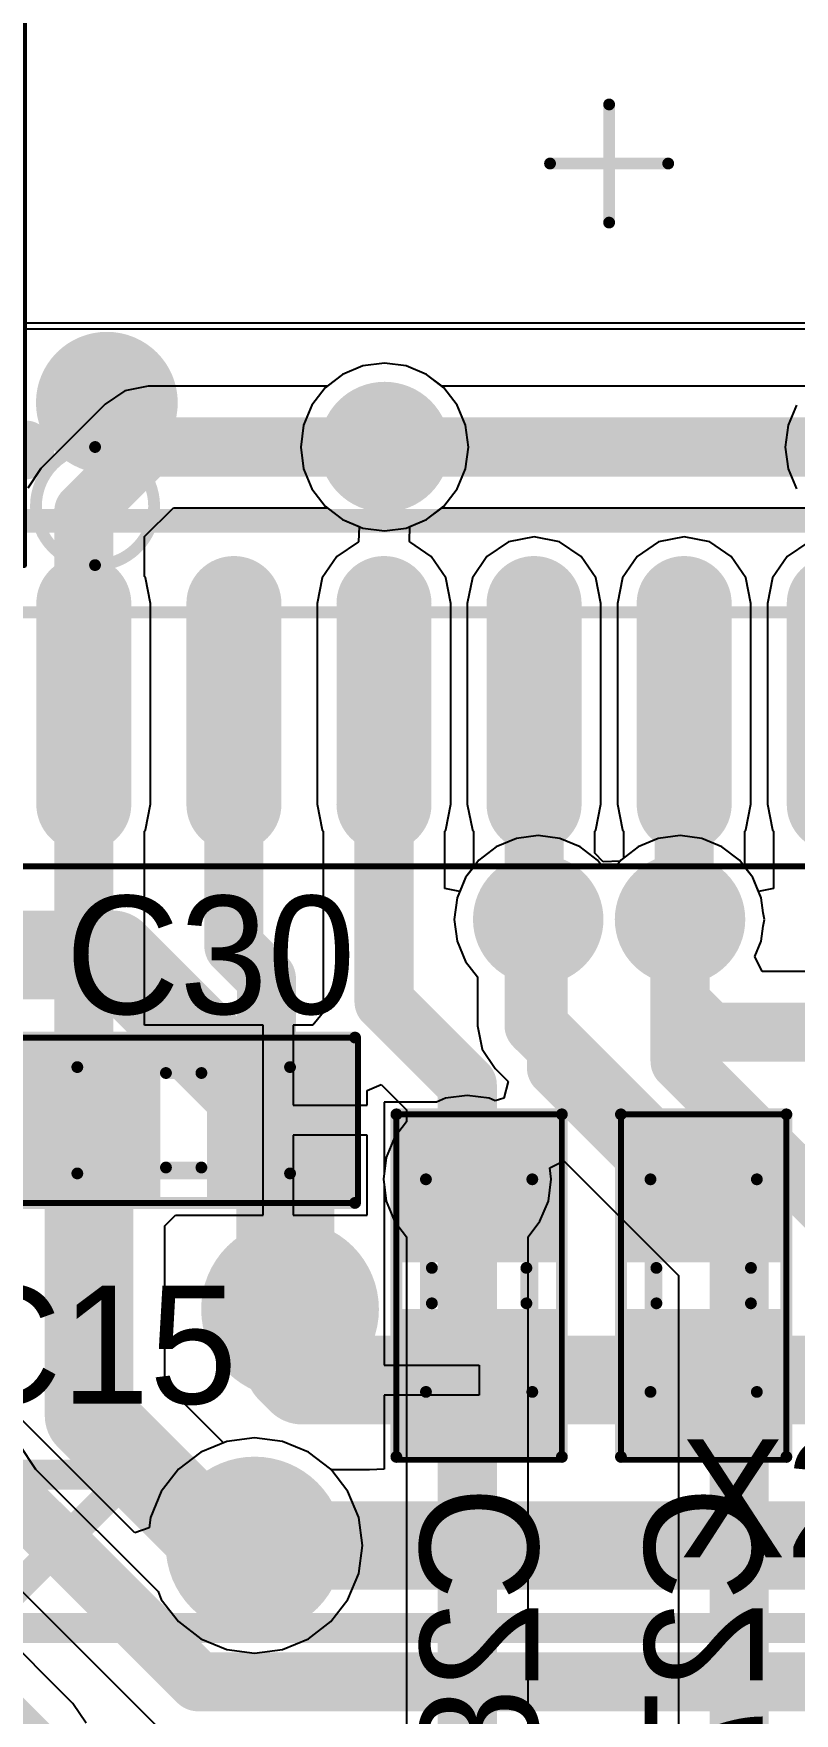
# Model space of a CAD drawing. Header units: millimetres. Extents: x 29.9 to 75.1, y 29.9 to 100.1.
# Drawn here: x 41.33 to 47.77, y 38.28 to 52.5 of the extents above; entities that cross this region are included whole.
import ezdxf

# ---------------------------------------------------------------- set-up
doc = ezdxf.new("R2010")
doc.units = ezdxf.units.MM
for name, color, linetype in [('BottomLayer', 5, 'Continuous'), ('BottomOverlay', 54, 'Continuous'), ('BottomPaste', 16, 'Continuous'), ('BottomSolder', 6, 'Continuous'), ('Mechanical13', 56, 'Continuous'), ('Mechanical15', 56, 'Continuous'), ('MultiLayer', 9, 'Continuous'), ('TopLayer', 1, 'Continuous'), ('TopOverlay', 2, 'Continuous'), ('TopPaste', 8, 'Continuous'), ('TopSolder', 216, 'Continuous'), ('ViaHoleLayer', 16, 'Continuous')]:
    doc.layers.add(name, color=color, linetype=linetype)

# ---------------------------------------------------------------- blocks, each defined once
blk = doc.blocks.new('ADI_RW_16_N_1257')
at = {"layer": 'Mechanical13', "const_width": 0.1}
blk.add_lwpolyline([(-3.8, 5.25), (-3.8, -5.25)], dxfattribs=at)
at = {"layer": 'Mechanical13'}
for points, const_width in [([(-2.4, 4.35, 1), (-3.4, 4.35, 1)], 0.1), ([(-3.425, 4.35, 1), (-3.375, 4.35, 1)], 0.05), ([(-2.425, 4.35, 1), (-2.375, 4.35, 1)], 0.05)]:
    blk.add_lwpolyline(points, format="xyb", close=True, dxfattribs=dict(at, const_width=const_width))
at = {"layer": 'Mechanical15'}
for points, const_width in [([(-5.95, 5.5), (-5.95, -5.5)], 0.05), ([(0, 0.5), (0, -0.5)], 0.1), ([(-0.5, 0), (0.5, 0)], 0.1)]:
    blk.add_lwpolyline(points, dxfattribs=dict(at, const_width=const_width))
at = {"layer": 'Mechanical15', "const_width": 0.05}
for points in [[(-0.025, 0.5, 1), (0.025, 0.5, 1)], [(-0.525, 0, 1), (-0.475, 0, 1)], [(0.475, 0, 1), (0.525, 0, 1)], [(-0.025, -0.5, 1), (0.025, -0.5, 1)]]:
    blk.add_lwpolyline(points, format="xyb", close=True, dxfattribs=at)
at = {"layer": 'TopLayer', "const_width": 0.6}
for points in [[(-5.425, 4.445), (-3.725, 4.445)], [(-5.425, 3.175), (-3.725, 3.175)], [(-5.425, 1.905), (-3.725, 1.905)], [(-5.425, 0.635), (-3.725, 0.635)], [(-5.425, -0.635), (-3.725, -0.635)]]:
    blk.add_lwpolyline(points, dxfattribs=at)
at = {"layer": 'TopLayer', "const_width": 0.3}
for points in [[(-5.575, 4.445, 1), (-5.275, 4.445, 1)], [(-3.875, 4.445, 1), (-3.575, 4.445, 1)], [(-5.575, 3.175, 1), (-5.275, 3.175, 1)], [(-3.875, 3.175, 1), (-3.575, 3.175, 1)], [(-5.575, 1.905, 1), (-5.275, 1.905, 1)], [(-3.875, 1.905, 1), (-3.575, 1.905, 1)], [(-5.575, 0.635, 1), (-5.275, 0.635, 1)], [(-3.875, 0.635, 1), (-3.575, 0.635, 1)], [(-5.575, -0.635, 1), (-5.275, -0.635, 1)], [(-3.875, -0.635, 1), (-3.575, -0.635, 1)]]:
    blk.add_lwpolyline(points, format="xyb", close=True, dxfattribs=at)
at = {"layer": 'TopOverlay', "const_width": 0.2}
blk.add_lwpolyline([(-3.025, 5.25), (-3.025, -5.25)], dxfattribs=at)
at = {"layer": 'TopOverlay'}
for points, const_width in [([(-1.725, 4.25, 1), (-2.325, 4.25, 1)], 0.6), ([(-2.475, 4.25, 1), (-2.175, 4.25, 1)], 0.3), ([(-1.875, 4.25, 1), (-1.575, 4.25, 1)], 0.3)]:
    blk.add_lwpolyline(points, format="xyb", close=True, dxfattribs=dict(at, const_width=const_width))
at = {"layer": 'TopPaste', "const_width": 0.6}
for points in [[(-5.425, 4.445), (-3.725, 4.445)], [(-5.425, 3.175), (-3.725, 3.175)], [(-5.425, 1.905), (-3.725, 1.905)], [(-5.425, 0.635), (-3.725, 0.635)], [(-5.425, -0.635), (-3.725, -0.635)]]:
    blk.add_lwpolyline(points, dxfattribs=at)
at = {"layer": 'TopPaste', "const_width": 0.3}
for points in [[(-5.575, 4.445, 1), (-5.275, 4.445, 1)], [(-3.875, 4.445, 1), (-3.575, 4.445, 1)], [(-5.575, 3.175, 1), (-5.275, 3.175, 1)], [(-3.875, 3.175, 1), (-3.575, 3.175, 1)], [(-5.575, 1.905, 1), (-5.275, 1.905, 1)], [(-3.875, 1.905, 1), (-3.575, 1.905, 1)], [(-5.575, 0.635, 1), (-5.275, 0.635, 1)], [(-3.875, 0.635, 1), (-3.575, 0.635, 1)], [(-5.575, -0.635, 1), (-5.275, -0.635, 1)], [(-3.875, -0.635, 1), (-3.575, -0.635, 1)]]:
    blk.add_lwpolyline(points, format="xyb", close=True, dxfattribs=at)
at = {"layer": 'TopSolder', "const_width": 0.803}
for points in [[(-5.425, 4.445), (-3.725, 4.445)], [(-5.425, 3.175), (-3.725, 3.175)], [(-5.425, 1.905), (-3.725, 1.905)], [(-5.425, 0.635), (-3.725, 0.635)], [(-5.425, -0.635), (-3.725, -0.635)], [(-5.425, -1.905), (-3.725, -1.905)]]:
    blk.add_lwpolyline(points, dxfattribs=at)
at = {"layer": 'TopSolder', "const_width": 0.402}
for points in [[(-5.626, 4.445, 1), (-5.224, 4.445, 1)], [(-3.926, 4.445, 1), (-3.524, 4.445, 1)], [(-5.626, 3.175, 1), (-5.224, 3.175, 1)], [(-3.926, 3.175, 1), (-3.524, 3.175, 1)], [(-5.626, 1.905, 1), (-5.224, 1.905, 1)], [(-3.926, 1.905, 1), (-3.524, 1.905, 1)], [(-5.626, 0.635, 1), (-5.224, 0.635, 1)], [(-3.926, 0.635, 1), (-3.524, 0.635, 1)], [(-5.626, -0.635, 1), (-5.224, -0.635, 1)], [(-3.926, -0.635, 1), (-3.524, -0.635, 1)], [(-5.626, -1.905, 1), (-5.224, -1.905, 1)], [(-3.926, -1.905, 1), (-3.524, -1.905, 1)]]:
    blk.add_lwpolyline(points, format="xyb", close=True, dxfattribs=at)
blk = doc.blocks.new('SOIC_8_B_1258')
at = {"layer": 'BottomLayer', "const_width": 0.6}
for points in [[(-2.25, 1.905), (-3.2, 1.905)], [(3.2, 1.905), (2.25, 1.905)], [(-2.25, 0.635), (-3.2, 0.635)], [(3.2, 0.635), (2.25, 0.635)], [(-2.25, -0.635), (-3.2, -0.635)], [(3.2, -0.635), (2.25, -0.635)], [(3.2, -1.905), (2.25, -1.905)]]:
    blk.add_lwpolyline(points, dxfattribs=at)
at = {"layer": 'BottomLayer', "const_width": 0.3}
for points in [[(-3.35, 1.905, 1), (-3.05, 1.905, 1)], [(-2.4, 1.905, 1), (-2.1, 1.905, 1)], [(2.1, 1.905, 1), (2.4, 1.905, 1)], [(3.05, 1.905, 1), (3.35, 1.905, 1)], [(-3.35, 0.635, 1), (-3.05, 0.635, 1)], [(-2.4, 0.635, 1), (-2.1, 0.635, 1)], [(2.1, 0.635, 1), (2.4, 0.635, 1)], [(3.05, 0.635, 1), (3.35, 0.635, 1)], [(-3.35, -0.635, 1), (-3.05, -0.635, 1)], [(-2.4, -0.635, 1), (-2.1, -0.635, 1)], [(2.1, -0.635, 1), (2.4, -0.635, 1)], [(3.05, -0.635, 1), (3.35, -0.635, 1)], [(2.1, -1.905, 1), (2.4, -1.905, 1)], [(3.05, -1.905, 1), (3.35, -1.905, 1)]]:
    blk.add_lwpolyline(points, format="xyb", close=True, dxfattribs=at)
at = {"layer": 'BottomLayer'}
blk.add_solid([(-3.5, -1.605), (-3.5, -2.205), (-1.95, -1.605), (-1.95, -2.205)], dxfattribs=at)
at = {"layer": 'BottomOverlay', "const_width": 0.2}
for points in [[(-1.6, 2.5), (-1.6, -2.5)], [(-1.6, 2.5), (1.6, 2.5)], [(1.6, 2.5), (1.6, -2.5)], [(-1.6, -2.5), (1.6, -2.5)]]:
    blk.add_lwpolyline(points, dxfattribs=at)
at = {"layer": 'BottomOverlay'}
for points, const_width in [([(-1.65, 2.5, 1), (-1.55, 2.5, 1)], 0.1), ([(-1.65, 2.5, 1), (-1.55, 2.5, 1)], 0.1), ([(1.55, 2.5, 1), (1.65, 2.5, 1)], 0.1), ([(1.55, 2.5, 1), (1.65, 2.5, 1)], 0.1), ([(-0.3, -1.5, 1), (-0.9, -1.5, 1)], 0.6), ([(-1.05, -1.5, 1), (-0.75, -1.5, 1)], 0.3), ([(-0.45, -1.5, 1), (-0.15, -1.5, 1)], 0.3), ([(-1.65, -2.5, 1), (-1.55, -2.5, 1)], 0.1), ([(-1.65, -2.5, 1), (-1.55, -2.5, 1)], 0.1), ([(1.55, -2.5, 1), (1.65, -2.5, 1)], 0.1), ([(1.55, -2.5, 1), (1.65, -2.5, 1)], 0.1), ([(-2.6, -2.755, 1), (-2.85, -2.755, 1)], 0.25), ([(-2.913, -2.755, 1), (-2.788, -2.755, 1)], 0.125), ([(-2.662, -2.755, 1), (-2.538, -2.755, 1)], 0.125)]:
    blk.add_lwpolyline(points, format="xyb", close=True, dxfattribs=dict(at, const_width=const_width))
at = {"layer": 'BottomPaste', "const_width": 0.6}
for points in [[(-2.25, 1.905), (-3.2, 1.905)], [(3.2, 1.905), (2.25, 1.905)], [(-2.25, 0.635), (-3.2, 0.635)], [(3.2, 0.635), (2.25, 0.635)], [(-2.25, -0.635), (-3.2, -0.635)], [(3.2, -0.635), (2.25, -0.635)], [(3.2, -1.905), (2.25, -1.905)]]:
    blk.add_lwpolyline(points, dxfattribs=at)
at = {"layer": 'BottomPaste', "const_width": 0.3}
for points in [[(-3.35, 1.905, 1), (-3.05, 1.905, 1)], [(-2.4, 1.905, 1), (-2.1, 1.905, 1)], [(2.1, 1.905, 1), (2.4, 1.905, 1)], [(3.05, 1.905, 1), (3.35, 1.905, 1)], [(-3.35, 0.635, 1), (-3.05, 0.635, 1)], [(-2.4, 0.635, 1), (-2.1, 0.635, 1)], [(2.1, 0.635, 1), (2.4, 0.635, 1)], [(3.05, 0.635, 1), (3.35, 0.635, 1)], [(-3.35, -0.635, 1), (-3.05, -0.635, 1)], [(-2.4, -0.635, 1), (-2.1, -0.635, 1)], [(2.1, -0.635, 1), (2.4, -0.635, 1)], [(3.05, -0.635, 1), (3.35, -0.635, 1)], [(2.1, -1.905, 1), (2.4, -1.905, 1)], [(3.05, -1.905, 1), (3.35, -1.905, 1)]]:
    blk.add_lwpolyline(points, format="xyb", close=True, dxfattribs=at)
at = {"layer": 'BottomPaste'}
blk.add_solid([(-3.5, -1.605), (-3.5, -2.205), (-1.95, -1.605), (-1.95, -2.205)], dxfattribs=at)
at = {"layer": 'BottomSolder', "const_width": 0.803}
for points in [[(-2.25, 1.905), (-3.2, 1.905)], [(3.2, 1.905), (2.25, 1.905)], [(-2.25, 0.635), (-3.2, 0.635)], [(3.2, 0.635), (2.25, 0.635)], [(-2.25, -0.635), (-3.2, -0.635)], [(3.2, -0.635), (2.25, -0.635)], [(3.2, -1.905), (2.25, -1.905)]]:
    blk.add_lwpolyline(points, dxfattribs=at)
at = {"layer": 'BottomSolder', "const_width": 0.402}
for points in [[(-3.401, 1.905, 1), (-2.999, 1.905, 1)], [(-2.451, 1.905, 1), (-2.049, 1.905, 1)], [(2.049, 1.905, 1), (2.451, 1.905, 1)], [(2.999, 1.905, 1), (3.401, 1.905, 1)], [(-3.401, 0.635, 1), (-2.999, 0.635, 1)], [(-2.451, 0.635, 1), (-2.049, 0.635, 1)], [(2.049, 0.635, 1), (2.451, 0.635, 1)], [(2.999, 0.635, 1), (3.401, 0.635, 1)], [(-3.401, -0.635, 1), (-2.999, -0.635, 1)], [(-2.451, -0.635, 1), (-2.049, -0.635, 1)], [(2.049, -0.635, 1), (2.451, -0.635, 1)], [(2.999, -0.635, 1), (3.401, -0.635, 1)], [(2.049, -1.905, 1), (2.451, -1.905, 1)], [(2.999, -1.905, 1), (3.401, -1.905, 1)]]:
    blk.add_lwpolyline(points, format="xyb", close=True, dxfattribs=at)
at = {"layer": 'BottomSolder'}
blk.add_solid([(-3.602, -1.503), (-3.602, -2.307), (-1.848, -1.503), (-1.848, -2.307)], dxfattribs=at)
at = {"layer": 'Mechanical13', "const_width": 0.1}
for points in [[(-2, 2.5), (-2, -2.5)], [(-2, 2.5), (2, 2.5)], [(2, 2.5), (2, -2.5)], [(-2, -2.5), (2, -2.5)]]:
    blk.add_lwpolyline(points, dxfattribs=at)
at = {"layer": 'Mechanical13'}
for points, const_width in [([(-2.025, 2.5, 1), (-1.975, 2.5, 1)], 0.05), ([(-2.025, 2.5, 1), (-1.975, 2.5, 1)], 0.05), ([(1.975, 2.5, 1), (2.025, 2.5, 1)], 0.05), ([(1.975, 2.5, 1), (2.025, 2.5, 1)], 0.05), ([(-0.6, -1.6, 1), (-1.6, -1.6, 1)], 0.1), ([(-1.625, -1.6, 1), (-1.575, -1.6, 1)], 0.05), ([(-0.625, -1.6, 1), (-0.575, -1.6, 1)], 0.05), ([(-2.025, -2.5, 1), (-1.975, -2.5, 1)], 0.05), ([(-2.025, -2.5, 1), (-1.975, -2.5, 1)], 0.05), ([(1.975, -2.5, 1), (2.025, -2.5, 1)], 0.05), ([(1.975, -2.5, 1), (2.025, -2.5, 1)], 0.05)]:
    blk.add_lwpolyline(points, format="xyb", close=True, dxfattribs=dict(at, const_width=const_width))
at = {"layer": 'Mechanical15'}
for points, const_width in [([(-3.7, 2.75), (-3.7, -2.75)], 0.05), ([(-3.7, 2.75), (3.7, 2.75)], 0.05), ([(3.7, 2.75), (3.7, -2.75)], 0.05), ([(0, 0.5), (0, -0.5)], 0.1), ([(-0.5, 0), (0.5, 0)], 0.1), ([(-3.7, -2.75), (3.7, -2.75)], 0.05)]:
    blk.add_lwpolyline(points, dxfattribs=dict(at, const_width=const_width))
for points, const_width in [([(-3.712, 2.75, 1), (-3.688, 2.75, 1)], 0.025), ([(-3.712, 2.75, 1), (-3.688, 2.75, 1)], 0.025), ([(3.688, 2.75, 1), (3.712, 2.75, 1)], 0.025), ([(3.688, 2.75, 1), (3.712, 2.75, 1)], 0.025), ([(-0.025, 0.5, 1), (0.025, 0.5, 1)], 0.05), ([(-0.525, 0, 1), (-0.475, 0, 1)], 0.05), ([(0.475, 0, 1), (0.525, 0, 1)], 0.05), ([(-0.025, -0.5, 1), (0.025, -0.5, 1)], 0.05), ([(-3.712, -2.75, 1), (-3.688, -2.75, 1)], 0.025), ([(-3.712, -2.75, 1), (-3.688, -2.75, 1)], 0.025), ([(3.688, -2.75, 1), (3.712, -2.75, 1)], 0.025), ([(3.688, -2.75, 1), (3.712, -2.75, 1)], 0.025)]:
    blk.add_lwpolyline(points, format="xyb", close=True, dxfattribs=dict(at, const_width=const_width))
blk = doc.blocks.new('SMD_C_0603_1280')
at = {"layer": 'Mechanical13', "const_width": 0.1}
for points in [[(0.9, 0.45), (-0.9, 0.45)], [(-0.9, 0.45), (-0.9, -0.45)], [(0.9, 0.45), (0.9, -0.45)], [(0.9, -0.45), (-0.9, -0.45)]]:
    blk.add_lwpolyline(points, dxfattribs=at)
at = {"layer": 'Mechanical13', "const_width": 0.05}
for points in [[(-0.925, 0.45, 1), (-0.875, 0.45, 1)], [(-0.925, 0.45, 1), (-0.875, 0.45, 1)], [(0.875, 0.45, 1), (0.925, 0.45, 1)], [(0.875, 0.45, 1), (0.925, 0.45, 1)], [(-0.925, -0.45, 1), (-0.875, -0.45, 1)], [(-0.925, -0.45, 1), (-0.875, -0.45, 1)], [(0.875, -0.45, 1), (0.925, -0.45, 1)], [(0.875, -0.45, 1), (0.925, -0.45, 1)]]:
    blk.add_lwpolyline(points, format="xyb", close=True, dxfattribs=at)
at = {"layer": 'Mechanical15', "const_width": 0.05}
for points in [[(1.45, 0.7), (-1.475, 0.7)], [(-1.475, 0.7), (-1.475, -0.7)], [(1.45, 0.7), (1.45, -0.7)], [(1.45, -0.7), (-1.475, -0.7)]]:
    blk.add_lwpolyline(points, dxfattribs=at)
at = {"layer": 'Mechanical15', "const_width": 0.025}
for points in [[(-1.488, 0.7, 1), (-1.463, 0.7, 1)], [(-1.488, 0.7, 1), (-1.463, 0.7, 1)], [(1.438, 0.7, 1), (1.462, 0.7, 1)], [(1.438, 0.7, 1), (1.462, 0.7, 1)], [(-1.488, -0.7, 1), (-1.463, -0.7, 1)], [(-1.488, -0.7, 1), (-1.463, -0.7, 1)], [(1.438, -0.7, 1), (1.462, -0.7, 1)], [(1.438, -0.7, 1), (1.462, -0.7, 1)]]:
    blk.add_lwpolyline(points, format="xyb", close=True, dxfattribs=at)
at = {"layer": 'TopLayer'}
for points in [[(-0.3, -0.55), (-0.3, 0.55), (-1.3, -0.55), (-1.3, 0.55)], [(1.3, -0.55), (1.3, 0.55), (0.3, -0.55), (0.3, 0.55)]]:
    blk.add_solid(points, dxfattribs=at)
at = {"layer": 'TopOverlay', "const_width": 0.1}
for points in [[(1.45, 0.7), (-1.45, 0.7)], [(-1.45, 0.7), (-1.45, -0.7)], [(1.45, 0.7), (1.45, -0.7)], [(0.15, 0.4), (-0.15, 0.4)], [(0.15, -0.4), (-0.15, -0.4)], [(1.45, -0.7), (-1.45, -0.7)]]:
    blk.add_lwpolyline(points, dxfattribs=at)
at = {"layer": 'TopOverlay', "const_width": 0.05}
for points in [[(-1.475, 0.7, 1), (-1.425, 0.7, 1)], [(-1.475, 0.7, 1), (-1.425, 0.7, 1)], [(1.425, 0.7, 1), (1.475, 0.7, 1)], [(1.425, 0.7, 1), (1.475, 0.7, 1)], [(-0.175, 0.4, 1), (-0.125, 0.4, 1)], [(0.125, 0.4, 1), (0.175, 0.4, 1)], [(-0.175, -0.4, 1), (-0.125, -0.4, 1)], [(0.125, -0.4, 1), (0.175, -0.4, 1)], [(-1.475, -0.7, 1), (-1.425, -0.7, 1)], [(-1.475, -0.7, 1), (-1.425, -0.7, 1)], [(1.425, -0.7, 1), (1.475, -0.7, 1)], [(1.425, -0.7, 1), (1.475, -0.7, 1)]]:
    blk.add_lwpolyline(points, format="xyb", close=True, dxfattribs=at)
at = {"layer": 'TopPaste'}
for points in [[(-0.3, -0.55), (-0.3, 0.55), (-1.3, -0.55), (-1.3, 0.55)], [(1.3, -0.55), (1.3, 0.55), (0.3, -0.55), (0.3, 0.55)]]:
    blk.add_solid(points, dxfattribs=at)
at = {"layer": 'TopSolder'}
for points in [[(-0.198, -0.652), (-0.198, 0.652), (-1.402, -0.652), (-1.402, 0.652)], [(1.402, -0.652), (1.402, 0.652), (0.198, -0.652), (0.198, 0.652)]]:
    blk.add_solid(points, dxfattribs=at)
blk = doc.blocks.new('SMD_C_0603_B_1282')
at = {"layer": 'BottomLayer'}
for points in [[(-1.3, 0.55), (-1.3, -0.55), (-0.3, 0.55), (-0.3, -0.55)], [(0.3, 0.55), (0.3, -0.55), (1.3, 0.55), (1.3, -0.55)]]:
    blk.add_solid(points, dxfattribs=at)
at = {"layer": 'BottomOverlay', "const_width": 0.1}
for points in [[(-1.45, 0.7), (1.45, 0.7)], [(-1.45, 0.7), (-1.45, -0.7)], [(1.45, 0.7), (1.45, -0.7)], [(-0.15, 0.4), (0.15, 0.4)], [(-0.15, -0.4), (0.15, -0.4)], [(-1.45, -0.7), (1.45, -0.7)]]:
    blk.add_lwpolyline(points, dxfattribs=at)
at = {"layer": 'BottomOverlay', "const_width": 0.05}
for points in [[(-1.475, 0.7, 1), (-1.425, 0.7, 1)], [(-1.475, 0.7, 1), (-1.425, 0.7, 1)], [(1.425, 0.7, 1), (1.475, 0.7, 1)], [(1.425, 0.7, 1), (1.475, 0.7, 1)], [(-0.175, 0.4, 1), (-0.125, 0.4, 1)], [(0.125, 0.4, 1), (0.175, 0.4, 1)], [(-0.175, -0.4, 1), (-0.125, -0.4, 1)], [(0.125, -0.4, 1), (0.175, -0.4, 1)], [(-1.475, -0.7, 1), (-1.425, -0.7, 1)], [(-1.475, -0.7, 1), (-1.425, -0.7, 1)], [(1.425, -0.7, 1), (1.475, -0.7, 1)], [(1.425, -0.7, 1), (1.475, -0.7, 1)]]:
    blk.add_lwpolyline(points, format="xyb", close=True, dxfattribs=at)
at = {"layer": 'BottomPaste'}
for points in [[(-1.3, 0.55), (-1.3, -0.55), (-0.3, 0.55), (-0.3, -0.55)], [(0.3, 0.55), (0.3, -0.55), (1.3, 0.55), (1.3, -0.55)]]:
    blk.add_solid(points, dxfattribs=at)
at = {"layer": 'BottomSolder'}
for points in [[(-1.402, 0.652), (-1.402, -0.652), (-0.198, 0.652), (-0.198, -0.652)], [(0.198, 0.652), (0.198, -0.652), (1.402, 0.652), (1.402, -0.652)]]:
    blk.add_solid(points, dxfattribs=at)
at = {"layer": 'Mechanical13', "const_width": 0.1}
for points in [[(-0.9, 0.45), (0.9, 0.45)], [(-0.9, 0.45), (-0.9, -0.45)], [(0.9, 0.45), (0.9, -0.45)], [(-0.9, -0.45), (0.9, -0.45)]]:
    blk.add_lwpolyline(points, dxfattribs=at)
at = {"layer": 'Mechanical13', "const_width": 0.05}
for points in [[(-0.925, 0.45, 1), (-0.875, 0.45, 1)], [(-0.925, 0.45, 1), (-0.875, 0.45, 1)], [(0.875, 0.45, 1), (0.925, 0.45, 1)], [(0.875, 0.45, 1), (0.925, 0.45, 1)], [(-0.925, -0.45, 1), (-0.875, -0.45, 1)], [(-0.925, -0.45, 1), (-0.875, -0.45, 1)], [(0.875, -0.45, 1), (0.925, -0.45, 1)], [(0.875, -0.45, 1), (0.925, -0.45, 1)]]:
    blk.add_lwpolyline(points, format="xyb", close=True, dxfattribs=at)
at = {"layer": 'Mechanical15', "const_width": 0.05}
for points in [[(-1.475, 0.7), (1.45, 0.7)], [(-1.475, 0.7), (-1.475, -0.7)], [(1.45, 0.7), (1.45, -0.7)], [(-1.475, -0.7), (1.45, -0.7)]]:
    blk.add_lwpolyline(points, dxfattribs=at)
at = {"layer": 'Mechanical15', "const_width": 0.025}
for points in [[(-1.488, 0.7, 1), (-1.463, 0.7, 1)], [(-1.488, 0.7, 1), (-1.463, 0.7, 1)], [(1.438, 0.7, 1), (1.462, 0.7, 1)], [(1.438, 0.7, 1), (1.462, 0.7, 1)], [(-1.488, -0.7, 1), (-1.463, -0.7, 1)], [(-1.488, -0.7, 1), (-1.463, -0.7, 1)], [(1.438, -0.7, 1), (1.462, -0.7, 1)], [(1.438, -0.7, 1), (1.462, -0.7, 1)]]:
    blk.add_lwpolyline(points, format="xyb", close=True, dxfattribs=at)
blk = doc.blocks.new('SMD_C_0603_B_1283')
at = {"layer": 'BottomLayer'}
for points in [[(-1.3, 0.55), (-1.3, -0.55), (-0.3, 0.55), (-0.3, -0.55)], [(0.3, 0.55), (0.3, -0.55), (1.3, 0.55), (1.3, -0.55)]]:
    blk.add_solid(points, dxfattribs=at)
at = {"layer": 'BottomOverlay', "const_width": 0.1}
for points in [[(-1.45, 0.7), (1.45, 0.7)], [(-1.45, 0.7), (-1.45, -0.7)], [(1.45, 0.7), (1.45, -0.7)], [(-0.15, 0.4), (0.15, 0.4)], [(-0.15, -0.4), (0.15, -0.4)], [(-1.45, -0.7), (1.45, -0.7)]]:
    blk.add_lwpolyline(points, dxfattribs=at)
at = {"layer": 'BottomOverlay', "const_width": 0.05}
for points in [[(-1.475, 0.7, 1), (-1.425, 0.7, 1)], [(-1.475, 0.7, 1), (-1.425, 0.7, 1)], [(1.425, 0.7, 1), (1.475, 0.7, 1)], [(1.425, 0.7, 1), (1.475, 0.7, 1)], [(-0.175, 0.4, 1), (-0.125, 0.4, 1)], [(0.125, 0.4, 1), (0.175, 0.4, 1)], [(-0.175, -0.4, 1), (-0.125, -0.4, 1)], [(0.125, -0.4, 1), (0.175, -0.4, 1)], [(-1.475, -0.7, 1), (-1.425, -0.7, 1)], [(-1.475, -0.7, 1), (-1.425, -0.7, 1)], [(1.425, -0.7, 1), (1.475, -0.7, 1)], [(1.425, -0.7, 1), (1.475, -0.7, 1)]]:
    blk.add_lwpolyline(points, format="xyb", close=True, dxfattribs=at)
at = {"layer": 'BottomPaste'}
for points in [[(-1.3, 0.55), (-1.3, -0.55), (-0.3, 0.55), (-0.3, -0.55)], [(0.3, 0.55), (0.3, -0.55), (1.3, 0.55), (1.3, -0.55)]]:
    blk.add_solid(points, dxfattribs=at)
at = {"layer": 'BottomSolder'}
for points in [[(-1.402, 0.652), (-1.402, -0.652), (-0.198, 0.652), (-0.198, -0.652)], [(0.198, 0.652), (0.198, -0.652), (1.402, 0.652), (1.402, -0.652)]]:
    blk.add_solid(points, dxfattribs=at)
at = {"layer": 'Mechanical13', "const_width": 0.1}
for points in [[(-0.9, 0.45), (0.9, 0.45)], [(-0.9, 0.45), (-0.9, -0.45)], [(0.9, 0.45), (0.9, -0.45)], [(-0.9, -0.45), (0.9, -0.45)]]:
    blk.add_lwpolyline(points, dxfattribs=at)
at = {"layer": 'Mechanical13', "const_width": 0.05}
for points in [[(-0.925, 0.45, 1), (-0.875, 0.45, 1)], [(-0.925, 0.45, 1), (-0.875, 0.45, 1)], [(0.875, 0.45, 1), (0.925, 0.45, 1)], [(0.875, 0.45, 1), (0.925, 0.45, 1)], [(-0.925, -0.45, 1), (-0.875, -0.45, 1)], [(-0.925, -0.45, 1), (-0.875, -0.45, 1)], [(0.875, -0.45, 1), (0.925, -0.45, 1)], [(0.875, -0.45, 1), (0.925, -0.45, 1)]]:
    blk.add_lwpolyline(points, format="xyb", close=True, dxfattribs=at)
at = {"layer": 'Mechanical15', "const_width": 0.05}
for points in [[(-1.475, 0.7), (1.45, 0.7)], [(-1.475, 0.7), (-1.475, -0.7)], [(1.45, 0.7), (1.45, -0.7)], [(-1.475, -0.7), (1.45, -0.7)]]:
    blk.add_lwpolyline(points, dxfattribs=at)
at = {"layer": 'Mechanical15', "const_width": 0.025}
for points in [[(-1.488, 0.7, 1), (-1.463, 0.7, 1)], [(-1.488, 0.7, 1), (-1.463, 0.7, 1)], [(1.438, 0.7, 1), (1.462, 0.7, 1)], [(1.438, 0.7, 1), (1.462, 0.7, 1)], [(-1.488, -0.7, 1), (-1.463, -0.7, 1)], [(-1.488, -0.7, 1), (-1.463, -0.7, 1)], [(1.438, -0.7, 1), (1.462, -0.7, 1)], [(1.438, -0.7, 1), (1.462, -0.7, 1)]]:
    blk.add_lwpolyline(points, format="xyb", close=True, dxfattribs=at)
blk = doc.blocks.new('53313_1265_1309')
at = {"layer": 'TopOverlay', "const_width": 0.254}
for points in [[(-1.15, 4.3), (0.85, 4.3)], [(-0.15, 3.3), (0.85, 4.3)], [(-3.75, 3), (13.75, 3)]]:
    blk.add_lwpolyline(points, dxfattribs=at)
at = {"layer": 'TopOverlay', "const_width": 0.127}
blk.add_lwpolyline([(0.786, 4.3, 1), (0.913, 4.3, 1)], format="xyb", close=True, dxfattribs=at)
blk.add_lwpolyline([(0.786, 4.3, 1), (0.913, 4.3, 1)], format="xyb", close=True, dxfattribs=at)

msp = doc.modelspace()

# ---------------------------------------------------------------- linework, layer by layer
at = {"layer": 'BottomLayer'}
for p, q in [((41.067, 50.05), (57.4, 50.05)), ((44.116, 49.686), (43.945, 49.615)), ((44.3, 49.71), (44.116, 49.686)), ((44.484, 49.686), (44.3, 49.71)), ((44.655, 49.615), (44.484, 49.686)), ((43.798, 49.502), (43.685, 49.355)), ((43.945, 49.615), (43.798, 49.502)), ((44.787, 49.514), (44.655, 49.615)), ((47.913, 49.514), (44.787, 49.514)), ((43.685, 49.355), (43.614, 49.184)), ((43.614, 49.184), (43.59, 49)), ((43.59, 49), (43.614, 48.816)), ((43.614, 48.816), (43.685, 48.645)), ((43.685, 48.645), (43.798, 48.498)), ((43.798, 48.498), (43.945, 48.385)), ((43.945, 48.385), (44.116, 48.314)), ((44.484, 48.314), (44.655, 48.385)), ((44.655, 48.385), (44.787, 48.486)), ((44.787, 48.486), (47.913, 48.486)), ((44.116, 48.314), (44.3, 48.29)), ((44.3, 48.29), (44.484, 48.314)), ((45.416, 45.686), (45.245, 45.615)), ((45.6, 45.71), (45.416, 45.686)), ((45.784, 45.686), (45.6, 45.71)), ((45.955, 45.615), (45.784, 45.686)), ((46.616, 45.686), (46.445, 45.615)), ((46.8, 45.71), (46.616, 45.686)), ((46.984, 45.686), (46.8, 45.71)), ((47.155, 45.615), (46.984, 45.686)), ((45.245, 45.615), (45.098, 45.502)), ((46.102, 45.502), (45.955, 45.615)), ((46.445, 45.615), (46.298, 45.502)), ((47.302, 45.502), (47.155, 45.615)), ((45.098, 45.502), (44.985, 45.355)), ((46.136, 45.457), (46.102, 45.502)), ((46.264, 45.457), (46.136, 45.457)), ((46.298, 45.502), (46.264, 45.457)), ((47.415, 45.355), (47.302, 45.502)), ((44.985, 45.355), (44.914, 45.184)), ((47.486, 45.184), (47.415, 45.355)), ((44.914, 45.184), (44.89, 45)), ((47.503, 45.056), (47.486, 45.184)), ((44.89, 45), (44.914, 44.816)), ((47.486, 44.816), (47.503, 44.944)), ((47.514, 45), (47.503, 45.056)), ((47.503, 44.944), (47.514, 45)), ((44.914, 44.816), (44.985, 44.645)), ((47.432, 44.687), (47.486, 44.816)), ((47.496, 44.56), (47.432, 44.687)), ((44.985, 44.645), (45.086, 44.513)), ((48.154, 44.56), (47.496, 44.56)), ((45.086, 44.513), (45.086, 44.1)), ((45.086, 44.1), (45.125, 43.903)), ((45.125, 43.903), (45.237, 43.737)), ((45.237, 43.737), (45.347, 43.627)), ((45.347, 43.627), (45.308, 43.486)), ((44.739, 43.454), (44.296, 43.454)), ((44.296, 43.454), (44.296, 42.846)), ((44.816, 43.486), (44.739, 43.454)), ((45, 43.51), (44.816, 43.486)), ((45.184, 43.486), (45, 43.51)), ((45.236, 43.464), (45.184, 43.486)), ((45.308, 43.486), (45.236, 43.464)), ((44.296, 42.846), (44.29, 42.8)), ((44.29, 42.8), (44.296, 42.754)), ((44.296, 42.754), (44.296, 41.981)), ((42.187, 39.807), (39.631, 42.363)), ((44.296, 41.981), (44.296, 41.946)), ((44.296, 41.946), (44.296, 41.854)), ((44.296, 41.854), (44.296, 41.819)), ((44.296, 41.819), (44.296, 41.227)), ((39.055, 41.486), (42.359, 38.183)), ((41.663, 38.363), (38.668, 41.359)), ((44.296, 41.227), (45.1, 41.227)), ((45.1, 41.227), (45.1, 40.973)), ((45.1, 40.973), (44.296, 40.973)), ((44.296, 40.973), (44.296, 40.346)), ((42.964, 40.581), (42.744, 40.49)), ((43.2, 40.612), (42.964, 40.581)), ((43.436, 40.581), (43.2, 40.612)), ((43.656, 40.49), (43.436, 40.581)), ((42.744, 40.49), (42.555, 40.345)), ((43.845, 40.345), (43.656, 40.49)), ((42.555, 40.345), (42.41, 40.156)), ((43.847, 40.341), (43.845, 40.345)), ((44.171, 40.341), (43.847, 40.341)), ((44.296, 40.346), (44.171, 40.341)), ((42.41, 40.156), (42.319, 39.936)), ((42.308, 39.848), (42.187, 39.807)), ((42.319, 39.936), (42.308, 39.848)), ((41.775, 38.197), (41.663, 38.363))]:
    msp.add_line(p, q, dxfattribs=at)
for points, const_width in [([(44.075, 49, 1), (44.525, 49, 1)], 0.45), ([(44.175, 49, 1), (44.425, 49, 1)], 0.25), ([(45.375, 45, 1), (45.825, 45, 1)], 0.45), ([(46.575, 45, 1), (47.025, 45, 1)], 0.45), ([(45.475, 45, 1), (45.725, 45, 1)], 0.25), ([(46.675, 45, 1), (46.925, 45, 1)], 0.25), ([(46.675, 45, 1), (46.925, 45, 1)], 0.25), ([(46.875, 45, 1), (47.125, 45, 1)], 0.25), ([(41.812, 44.7, 1), (42.188, 44.7, 1)], 0.375), ([(41.812, 44.7, 1), (42.188, 44.7, 1)], 0.375), ([(46.675, 44.3, 1), (46.925, 44.3, 1)], 0.25), ([(46.675, 44.3, 1), (46.925, 44.3, 1)], 0.25), ([(45.475, 44.1, 1), (45.725, 44.1, 1)], 0.25), ([(45.475, 44.1, 1), (45.725, 44.1, 1)], 0.25), ([(46.929, 44.046, 1), (47.179, 44.046, 1)], 0.25), ([(46.929, 44.046, 1), (47.179, 44.046, 1)], 0.25), ([(43.234, 43.279, 1), (43.609, 43.279, 1)], 0.375), ([(43.234, 43.279, 1), (43.609, 43.279, 1)], 0.375), ([(44.775, 42.8, 1), (45.225, 42.8, 1)], 0.45), ([(46.875, 42.7, 1), (47.125, 42.7, 1)], 0.25), ([(43.175, 41.7, 1), (43.825, 41.7, 1)], 0.65), ([(43.234, 41.779, 1), (43.609, 41.779, 1)], 0.375), ([(43.234, 41.779, 1), (43.609, 41.779, 1)], 0.375), ([(43.313, 41.7, 1), (43.688, 41.7, 1)], 0.375), ([(43.313, 41.7, 1), (43.688, 41.7, 1)], 0.375), ([(43.313, 41.2, 1), (43.688, 41.2, 1)], 0.375), ([(43.313, 41.2, 1), (43.688, 41.2, 1)], 0.375), ([(43.413, 41.1, 1), (43.788, 41.1, 1)], 0.375), ([(43.413, 41.1, 1), (43.788, 41.1, 1)], 0.375), ([(44.913, 41.1, 1), (45.288, 41.1, 1)], 0.375), ([(44.913, 41.1, 1), (45.288, 41.1, 1)], 0.375), ([(46.812, 41.1, 1), (47.188, 41.1, 1)], 0.375), ([(46.812, 41.1, 1), (47.188, 41.1, 1)], 0.375), ([(42.875, 39.7, 1), (43.525, 39.7, 1)], 0.65), ([(43.012, 39.7, 1), (43.388, 39.7, 1)], 0.375), ([(42.597, 38.546, 1), (42.847, 38.546, 1)], 0.25), ([(42.597, 38.546, 1), (42.847, 38.546, 1)], 0.25)]:
    msp.add_lwpolyline(points, format="xyb", close=True, dxfattribs=dict(at, const_width=const_width))
for points, const_width in [([(44.3, 49), (48.4, 49)], 0.5), ([(45.6, 44.1), (45.6, 45)], 0.5), ([(46.8, 45), (47, 45)], 0.5), ([(46.8, 44.3), (46.8, 45)], 0.5), ([(38.1, 44.7), (42, 44.7)], 0.75), ([(42, 44.7), (43.421, 43.279)], 0.75), ([(46.8, 44.3), (47.054, 44.046)], 0.5), ([(45.6, 44.1), (47, 42.7)], 0.5), ([(47.054, 44.046), (48.154, 44.046)], 0.5), ([(43.421, 41.779), (43.421, 43.279)], 0.75), ([(39.268, 42), (42.722, 38.546)], 0.5), ([(43.421, 41.779), (43.5, 41.7)], 0.75), ([(43.5, 41.2), (43.5, 41.7)], 0.75), ([(43.5, 41.2), (43.6, 41.1)], 0.75), ([(43.6, 41.1), (45.1, 41.1)], 0.75), ([(45.1, 41.1), (47, 41.1)], 0.75), ([(47, 41.1), (48.9, 41.1)], 0.75), ([(38.3, 41), (41.3, 38)], 0.5), ([(43.2, 39.7), (53.7, 39.7)], 0.75), ([(42.722, 38.546), (51.154, 38.546)], 0.5)]:
    msp.add_lwpolyline(points, dxfattribs=dict(at, const_width=const_width))
at = {"layer": 'BottomSolder'}
for points, const_width in [([(44.024, 49, 1), (44.576, 49, 1)], 0.552), ([(45.324, 45, 1), (45.876, 45, 1)], 0.552), ([(46.524, 45, 1), (47.076, 45, 1)], 0.552), ([(44.724, 42.8, 1), (45.276, 42.8, 1)], 0.552), ([(43.124, 41.7, 1), (43.876, 41.7, 1)], 0.752), ([(42.824, 39.7, 1), (43.576, 39.7, 1)], 0.752)]:
    msp.add_lwpolyline(points, format="xyb", close=True, dxfattribs=dict(at, const_width=const_width))
at = {"layer": 'MultiLayer'}
for points, const_width in [([(44.075, 49, 1), (44.525, 49, 1)], 0.45), ([(45.375, 45, 1), (45.825, 45, 1)], 0.45), ([(46.575, 45, 1), (47.025, 45, 1)], 0.45), ([(44.775, 42.8, 1), (45.225, 42.8, 1)], 0.45), ([(43.175, 41.7, 1), (43.825, 41.7, 1)], 0.65), ([(42.875, 39.7, 1), (43.525, 39.7, 1)], 0.65)]:
    msp.add_lwpolyline(points, format="xyb", close=True, dxfattribs=dict(at, const_width=const_width))
at = {"layer": 'TopLayer'}
for p, q in [((32.358, 50), (57.6, 50)), ((44.116, 49.686), (43.945, 49.615)), ((44.3, 49.71), (44.116, 49.686)), ((44.484, 49.686), (44.3, 49.71)), ((44.655, 49.615), (44.484, 49.686)), ((42.3, 49.514), (42.103, 49.475)), ((43.813, 49.514), (42.3, 49.514)), ((43.945, 49.615), (43.813, 49.514)), ((44.802, 49.502), (44.655, 49.615)), ((44.915, 49.355), (44.802, 49.502)), ((41.937, 49.363), (41.392, 48.818)), ((42.103, 49.475), (41.937, 49.363)), ((44.986, 49.184), (44.915, 49.355)), ((47.785, 49.355), (47.714, 49.184)), ((45.01, 49), (44.986, 49.184)), ((47.714, 49.184), (47.69, 49)), ((44.986, 48.816), (45.01, 49)), ((47.69, 49), (47.714, 48.816)), ((41.392, 48.818), (41.28, 48.652)), ((44.915, 48.645), (44.986, 48.816)), ((47.714, 48.816), (47.785, 48.645)), ((44.802, 48.498), (44.915, 48.645)), ((44.655, 48.385), (44.802, 48.498)), ((42.269, 48.242), (42.513, 48.486)), ((42.513, 48.486), (43.813, 48.486)), ((43.813, 48.486), (43.945, 48.385)), ((43.945, 48.385), (44.084, 48.327)), ((44.513, 48.326), (44.655, 48.385)), ((42.269, 47.903), (42.269, 48.242)), ((44.084, 48.327), (44.079, 48.198)), ((44.511, 48.203), (44.513, 48.326)), ((45.565, 48.24), (45.349, 48.197)), ((45.781, 48.197), (45.565, 48.24)), ((46.835, 48.24), (46.619, 48.197)), ((47.051, 48.197), (46.835, 48.24)), ((43.896, 48.074), (43.773, 47.891)), ((44.079, 48.197), (43.896, 48.074)), ((44.079, 48.198), (44.079, 48.197)), ((44.513, 48.196), (44.511, 48.203)), ((44.694, 48.074), (44.513, 48.196)), ((44.817, 47.891), (44.694, 48.074)), ((45.166, 48.074), (45.043, 47.891)), ((45.349, 48.197), (45.166, 48.074)), ((45.964, 48.074), (45.781, 48.197)), ((46.087, 47.891), (45.964, 48.074)), ((46.436, 48.074), (46.313, 47.891)), ((46.619, 48.197), (46.436, 48.074)), ((47.234, 48.074), (47.051, 48.197)), ((47.357, 47.891), (47.234, 48.074)), ((47.706, 48.074), (47.583, 47.891)), ((47.889, 48.197), (47.706, 48.074)), ((42.277, 47.891), (42.269, 47.903)), ((42.32, 47.675), (42.277, 47.891)), ((43.773, 47.891), (43.73, 47.675)), ((44.86, 47.675), (44.817, 47.891)), ((45.043, 47.891), (45, 47.675)), ((46.13, 47.675), (46.087, 47.891)), ((46.313, 47.891), (46.27, 47.675)), ((47.4, 47.675), (47.357, 47.891)), ((47.583, 47.891), (47.54, 47.675)), ((42.32, 45.975), (42.32, 47.675)), ((43.73, 47.675), (43.73, 45.975)), ((44.86, 45.975), (44.86, 47.675)), ((45, 47.675), (45, 45.975)), ((46.13, 45.975), (46.13, 47.675)), ((46.27, 47.675), (46.27, 45.975)), ((47.4, 45.975), (47.4, 47.675)), ((47.54, 47.675), (47.54, 45.975)), ((42.277, 45.759), (42.32, 45.975)), ((43.73, 45.975), (43.773, 45.759)), ((44.817, 45.759), (44.86, 45.975)), ((45, 45.975), (45.043, 45.759)), ((46.087, 45.759), (46.13, 45.975)), ((46.27, 45.975), (46.313, 45.759)), ((47.357, 45.759), (47.4, 45.975)), ((47.54, 45.975), (47.583, 45.759)), ((42.269, 45.747), (42.277, 45.759)), ((42.269, 44.104), (42.269, 45.747)), ((43.773, 45.759), (43.781, 45.747)), ((43.781, 45.747), (43.781, 44.305)), ((44.809, 45.747), (44.817, 45.759)), ((44.809, 45.262), (44.809, 45.747)), ((45.043, 45.759), (45.051, 45.747)), ((45.051, 45.747), (45.051, 45.441)), ((46.079, 45.747), (46.087, 45.759)), ((46.079, 45.56), (46.079, 45.747)), ((46.313, 45.759), (46.321, 45.747)), ((46.321, 45.747), (46.321, 45.52)), ((47.349, 45.747), (47.357, 45.759)), ((47.349, 45.441), (47.349, 45.747)), ((47.583, 45.759), (47.591, 45.747)), ((47.591, 45.747), (47.591, 45.262)), ((46.15, 45.488), (46.079, 45.56)), ((46.321, 45.52), (46.298, 45.502)), ((45.051, 45.441), (44.985, 45.355)), ((46.292, 45.494), (46.15, 45.488)), ((46.298, 45.502), (46.292, 45.494)), ((47.415, 45.355), (47.349, 45.441)), ((44.936, 45.236), (44.809, 45.262)), ((44.985, 45.355), (44.936, 45.236)), ((47.464, 45.236), (47.415, 45.355)), ((47.591, 45.262), (47.464, 45.236)), ((43.796, 44.231), (43.692, 44.104)), ((43.781, 44.305), (43.796, 44.231)), ((42.519, 44.104), (42.269, 44.104)), ((42.554, 44.104), (42.519, 44.104)), ((42.646, 44.104), (42.554, 44.104)), ((42.681, 44.104), (42.646, 44.104)), ((43.273, 44.104), (42.681, 44.104)), ((43.273, 43.3), (43.273, 44.104)), ((43.692, 44.104), (43.527, 44.104)), ((43.527, 44.104), (43.527, 43.427)), ((44.154, 43.553), (44.271, 43.602)), ((44.154, 43.427), (44.154, 43.553)), ((44.271, 43.602), (44.486, 43.387)), ((43.527, 43.427), (44.154, 43.427)), ((44.486, 43.387), (44.486, 43.287)), ((43.273, 42.496), (43.273, 43.3)), ((44.486, 43.287), (44.385, 43.155)), ((44.154, 43.173), (43.527, 43.173)), ((43.527, 43.173), (43.527, 42.496)), ((44.154, 42.496), (44.154, 43.173)), ((44.385, 43.155), (44.314, 42.984)), ((44.314, 42.984), (44.29, 42.8)), ((45.697, 42.896), (45.818, 42.956)), ((45.818, 42.956), (46.786, 41.987)), ((45.71, 42.8), (45.697, 42.896)), ((44.29, 42.8), (44.314, 42.616)), ((45.686, 42.616), (45.71, 42.8)), ((44.314, 42.616), (44.385, 42.445)), ((45.615, 42.445), (45.686, 42.616)), ((42.441, 42.406), (42.531, 42.496)), ((42.441, 41.066), (42.441, 42.406)), ((42.531, 42.496), (42.646, 42.496)), ((42.646, 42.496), (42.681, 42.496)), ((42.681, 42.496), (43.273, 42.496)), ((43.527, 42.496), (44.154, 42.496)), ((44.385, 42.445), (44.486, 42.313)), ((45.514, 42.313), (45.615, 42.445)), ((44.486, 42.313), (44.486, 37.987)), ((45.514, 37.987), (45.514, 42.313)), ((46.786, 41.987), (46.786, 36.808)), ((42.937, 40.57), (42.441, 41.066)), ((41.207, 40.555), (41.347, 40.347)), ((42.964, 40.581), (42.937, 40.57)), ((43.2, 40.612), (42.964, 40.581)), ((43.436, 40.581), (43.2, 40.612)), ((43.656, 40.49), (43.436, 40.581)), ((43.845, 40.345), (43.656, 40.49)), ((41.347, 40.347), (42.383, 39.31)), ((43.99, 40.156), (43.845, 40.345)), ((44.081, 39.936), (43.99, 40.156)), ((44.112, 39.7), (44.081, 39.936)), ((44.081, 39.464), (44.112, 39.7)), ((43.99, 39.244), (44.081, 39.464)), ((42.383, 39.31), (42.41, 39.244)), ((42.41, 39.244), (42.555, 39.055)), ((43.845, 39.055), (43.99, 39.244)), ((42.555, 39.055), (42.744, 38.91)), ((43.656, 38.91), (43.845, 39.055)), ((42.744, 38.91), (42.964, 38.819)), ((43.436, 38.819), (43.656, 38.91)), ((42.964, 38.819), (43.2, 38.788)), ((43.2, 38.788), (43.436, 38.819))]:
    msp.add_line(p, q, dxfattribs=at)
for points, const_width in [([(44.075, 49, 1), (44.525, 49, 1)], 0.45), ([(42.175, 49, 1), (42.425, 49, 1)], 0.25), ([(42.175, 49, 1), (42.425, 49, 1)], 0.25), ([(44.175, 49, 1), (44.425, 49, 1)], 0.25), ([(41.63, 48.455, 1), (41.88, 48.455, 1)], 0.25), ([(41.63, 48.455, 1), (41.88, 48.455, 1)], 0.25), ([(41.63, 46.825, 1), (41.88, 46.825, 1)], 0.25), ([(41.63, 46.825, 1), (41.88, 46.825, 1)], 0.25), ([(42.9, 46.825, 1), (43.15, 46.825, 1)], 0.25), ([(44.17, 46.825, 1), (44.42, 46.825, 1)], 0.25), ([(45.44, 46.825, 1), (45.69, 46.825, 1)], 0.25), ([(46.71, 46.825, 1), (46.96, 46.825, 1)], 0.25), ([(45.375, 45, 1), (45.825, 45, 1)], 0.45), ([(46.575, 45, 1), (47.025, 45, 1)], 0.45), ([(46.675, 45, 1), (46.925, 45, 1)], 0.25), ([(46.675, 45, 1), (46.925, 45, 1)], 0.25), ([(46.71, 45.035, 1), (46.96, 45.035, 1)], 0.25), ([(46.71, 45.035, 1), (46.96, 45.035, 1)], 0.25), ([(42.9, 44.775, 1), (43.15, 44.775, 1)], 0.25), ([(42.9, 44.775, 1), (43.15, 44.775, 1)], 0.25), ([(43.175, 44.5, 1), (43.425, 44.5, 1)], 0.25), ([(43.175, 44.5, 1), (43.425, 44.5, 1)], 0.25), ([(44.17, 44.305, 1), (44.42, 44.305, 1)], 0.25), ([(44.17, 44.305, 1), (44.42, 44.305, 1)], 0.25), ([(45.44, 44.101, 1), (45.69, 44.101, 1)], 0.25), ([(45.44, 44.101, 1), (45.69, 44.101, 1)], 0.25), ([(45.629, 43.912, 1), (45.879, 43.912, 1)], 0.25), ([(45.629, 43.912, 1), (45.879, 43.912, 1)], 0.25), ([(45.629, 43.746, 1), (45.879, 43.746, 1)], 0.25), ([(45.629, 43.746, 1), (45.879, 43.746, 1)], 0.25), ([(46.675, 43.8, 1), (46.925, 43.8, 1)], 0.25), ([(46.675, 43.8, 1), (46.925, 43.8, 1)], 0.25), ([(44.875, 43.6, 1), (45.125, 43.6, 1)], 0.25), ([(44.875, 43.6, 1), (45.125, 43.6, 1)], 0.25), ([(41.612, 43.3, 1), (41.988, 43.3, 1)], 0.375), ([(41.612, 43.3, 1), (41.988, 43.3, 1)], 0.375), ([(43.213, 43.3, 1), (43.588, 43.3, 1)], 0.375), ([(41.63, 43.345, 1), (41.88, 43.345, 1)], 0.25), ([(41.63, 43.345, 1), (41.88, 43.345, 1)], 0.25), ([(41.675, 43.3, 1), (41.925, 43.3, 1)], 0.25), ([(41.675, 43.3, 1), (41.925, 43.3, 1)], 0.25), ([(41.675, 43.3, 1), (41.925, 43.3, 1)], 0.25), ([(43.175, 43.4, 1), (43.425, 43.4, 1)], 0.25), ([(43.175, 43.4, 1), (43.425, 43.4, 1)], 0.25), ([(43.313, 43.2, 1), (43.688, 43.2, 1)], 0.375), ([(43.313, 43.2, 1), (43.688, 43.2, 1)], 0.375), ([(43.275, 43.3, 1), (43.525, 43.3, 1)], 0.25), ([(44.775, 42.8, 1), (45.225, 42.8, 1)], 0.45), ([(44.875, 42.8, 1), (45.125, 42.8, 1)], 0.25), ([(44.875, 42.8, 1), (45.125, 42.8, 1)], 0.25), ([(47.175, 42.2, 1), (47.425, 42.2, 1)], 0.25), ([(47.175, 42.2, 1), (47.425, 42.2, 1)], 0.25), ([(43.175, 41.7, 1), (43.825, 41.7, 1)], 0.65), ([(43.313, 41.7, 1), (43.688, 41.7, 1)], 0.375), ([(41.612, 40.8, 1), (41.988, 40.8, 1)], 0.375), ([(41.612, 40.8, 1), (41.988, 40.8, 1)], 0.375), ([(42.875, 39.7, 1), (43.525, 39.7, 1)], 0.65), ([(42.713, 39.7, 1), (43.088, 39.7, 1)], 0.375), ([(42.713, 39.7, 1), (43.088, 39.7, 1)], 0.375), ([(43.012, 39.7, 1), (43.388, 39.7, 1)], 0.375)]:
    msp.add_lwpolyline(points, format="xyb", close=True, dxfattribs=dict(at, const_width=const_width))
for points, const_width in [([(41.755, 48.455), (42.3, 49)], 0.5), ([(42.3, 49), (44.3, 49)], 0.5), ([(41.755, 46.825), (41.755, 48.455)], 0.5), ([(41.755, 43.345), (41.755, 46.825)], 0.5), ([(43.025, 44.775), (43.025, 46.825)], 0.5), ([(44.295, 44.305), (44.295, 46.825)], 0.5), ([(45.565, 44.101), (45.565, 46.825)], 0.5), ([(46.835, 45.035), (46.835, 46.825)], 0.5), ([(46.8, 45), (46.835, 45.035)], 0.5), ([(46.8, 43.8), (46.8, 45)], 0.5), ([(43.025, 44.775), (43.3, 44.5)], 0.5), ([(43.3, 43.4), (43.3, 44.5)], 0.5), ([(44.295, 44.305), (45, 43.6)], 0.5), ([(45.565, 44.101), (45.754, 43.912)], 0.5), ([(45.754, 43.746), (45.754, 43.912)], 0.5), ([(45.754, 43.746), (47.3, 42.2)], 0.5), ([(46.8, 43.8), (48.2, 42.4)], 0.5), ([(45, 42.8), (45, 43.6)], 0.5), ([(39.7, 43.3), (41.8, 43.3)], 0.75), ([(41.8, 40.8), (41.8, 43.3)], 0.75), ([(43.4, 43.3), (43.5, 43.2)], 0.75), ([(41.755, 43.345), (41.8, 43.3)], 0.5), ([(41.8, 43.3), (41.8, 43.3)], 0.5), ([(43.3, 43.4), (43.4, 43.3)], 0.5), ([(43.5, 41.7), (43.5, 43.2)], 0.75), ([(45, 37.5), (45, 42.8)], 0.5), ([(47.3, 36), (47.3, 42.2)], 0.5), ([(41.8, 40.8), (42.9, 39.7)], 0.75), ([(42.9, 39.7), (43.2, 39.7)], 0.75)]:
    msp.add_lwpolyline(points, dxfattribs=dict(at, const_width=const_width))
at = {"layer": 'TopSolder'}
for points, const_width in [([(44.024, 49, 1), (44.576, 49, 1)], 0.552), ([(45.324, 45, 1), (45.876, 45, 1)], 0.552), ([(46.524, 45, 1), (47.076, 45, 1)], 0.552), ([(44.724, 42.8, 1), (45.276, 42.8, 1)], 0.552), ([(43.124, 41.7, 1), (43.876, 41.7, 1)], 0.752), ([(42.824, 39.7, 1), (43.576, 39.7, 1)], 0.752)]:
    msp.add_lwpolyline(points, format="xyb", close=True, dxfattribs=dict(at, const_width=const_width))
at = {"layer": 'ViaHoleLayer'}
for points, const_width in [([(44.175, 49, 1), (44.425, 49, 1)], 0.25), ([(45.475, 45, 1), (45.725, 45, 1)], 0.25), ([(46.675, 45, 1), (46.925, 45, 1)], 0.25), ([(44.875, 42.8, 1), (45.125, 42.8, 1)], 0.25), ([(43.325, 41.7, 1), (43.675, 41.7, 1)], 0.35), ([(43.025, 39.7, 1), (43.375, 39.7, 1)], 0.35)]:
    msp.add_lwpolyline(points, format="xyb", close=True, dxfattribs=dict(at, const_width=const_width))

# ---------------------------------------------------------------- block references
for name, p, rotation in [('ADI_RW_16_N_1257', (46.2, 51.4), 90), ('SOIC_8_B_1258', (38.5, 51.7), 90), ('SMD_C_0603_1280', (42.6, 43.3), 180), ('SMD_C_0603_B_1282', (45.1, 41.9), 90), ('SMD_C_0603_B_1283', (47, 41.9), 90), ('53313_1265_1309', (41.3, 36), 360)]:
    msp.add_blockref(name, p, dxfattribs=dict(rotation=rotation))

# ---------------------------------------------------------------- texts
at = {"layer": 'BottomOverlay', "text_generation_flag": 2}
for s, p in [('C28', (45.6, 40.2)), ('C27', (47.5, 40.2))]:
    msp.add_text(s, height=1, rotation=90, dxfattribs=at).set_placement(p)
at = {"layer": 'TopOverlay'}
for s, p in [('C30', (41.6, 44.2)), ('C15', (40.6, 40.9)), ('X2', (46.8, 39.6))]:
    msp.add_text(s, height=1, dxfattribs=at).set_placement(p)

doc.saveas('drawing.dxf')
